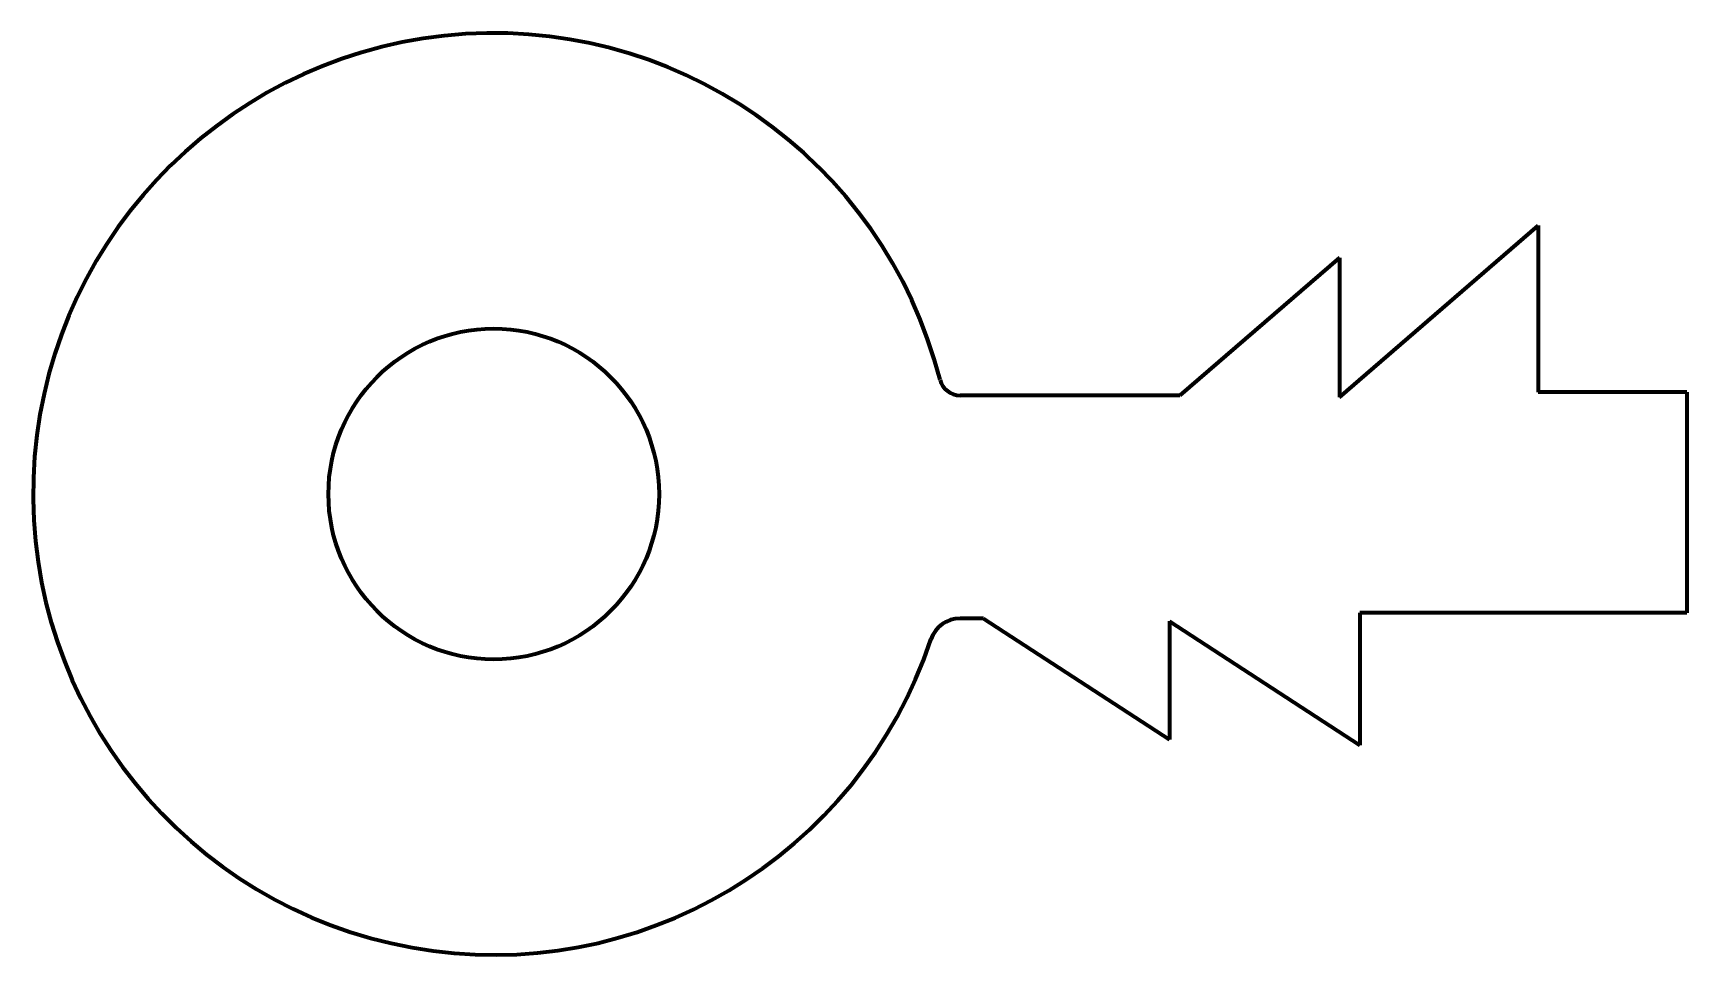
# Model space of a CAD drawing. Header units: millimetres. Extents: x -1865 to 420, y -531 to 364.
# Drawn here: x -1148.4 to -933.3, y 243.9 to 363.7 of the extents above; entities that cross this region are included whole.
import ezdxf

# ---------------------------------------------------------------- set-up
doc = ezdxf.new("R2010")
doc.units = ezdxf.units.MM
doc.layers.add('kontyr', color=123, linetype='Continuous', lineweight=70)

msp = doc.modelspace()

# ---------------------------------------------------------------- linework, layer by layer
at = {"layer": 'kontyr'}
for p, q in [((-978.526, 316.378), (-952.677, 338.673)), ((-952.677, 338.673), (-952.677, 317.021)), ((-978.526, 334.496), (-999.273, 316.601)), ((-978.526, 334.496), (-978.526, 316.378)), ((-999.273, 316.601), (-1027.847, 316.601)), ((-933.319, 317.021), (-952.677, 317.021)), ((-933.319, 317.021), (-933.319, 288.316)), ((-933.319, 288.316), (-975.861, 288.316)), ((-975.861, 288.316), (-975.861, 271.144)), ((-1024.803, 287.601), (-1027.851, 287.601)), ((-1024.803, 287.601), (-1000.607, 271.873)), ((-1000.607, 287.229), (-975.861, 271.144)), ((-1000.607, 287.229), (-1000.607, 271.873))]:
    msp.add_line(p, q, dxfattribs=at)
msp.add_circle((-1088.501, 303.775), 21.5, dxfattribs=at)
for centre, radius, start, end in [((-1088.501, 303.775), 59.917, 14.34822, 341.60066), ((-1027.847, 319.29), 2.69, 194.34822, 270), ((-1027.851, 283.601), 4, 90, 161.60066)]:
    msp.add_arc(centre, radius, start, end, dxfattribs=at)

doc.saveas('drawing.dxf')
